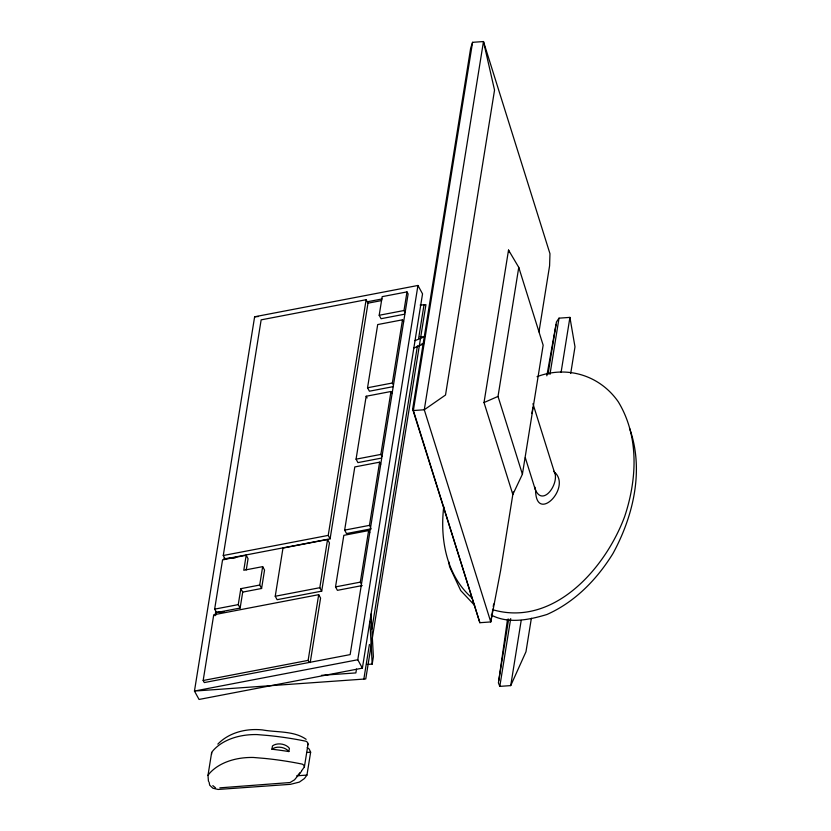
<?xml version="1.0" encoding="UTF-8"?>
<svg xmlns="http://www.w3.org/2000/svg" width="831" height="831" viewBox="0 0 831 831"><rect width="100%" height="100%" fill="white"/><g stroke="black" fill="none" stroke-linecap="round" stroke-linejoin="round"><path stroke-width="1.25" d="M301.601 770.815L304.395 766.92L308.072 744.025L307.553 742.374L306.068 741.262L302.183 740.483A256.737 175.798 9.1 0 0 268.392 735.528L257.07 734.573A56.799 38.891 9.1 0 0 213.089 750.59L211.666 752.45L207.989 775.344L208.446 781.244M211.583 754.34L211.666 752.45M443.754 506.713C439.796 539.267 446.507 576.091 472.444 598.33M532.941 407.19L531.861 413.558M535.58 489.739C535.621 524.184 571.468 488.296 554.952 472.517M498.797 680.496L507.523 619.272M254.629 316.777L194.464 691.06L199.056 699.453L362.368 668.145L422.543 293.862L417.951 285.469L254.629 316.777L258.514 316.507M404.635 314.191L381.076 318.709L379.196 315.271L382.187 296.646L406.993 291.899L408.114 293.956L350.142 654.61L204.301 682.573L203.169 680.506L213.733 614.795L318.699 594.674L320.579 598.112L310.212 662.556M216.153 614.836L216.517 612.572L214.647 609.144L222.573 559.803L246.194 555.274L248.064 558.712L246.256 569.941M223.269 555.513L261.152 319.852L366.118 299.731L367.988 303.17L330.104 538.831L225.139 558.951L223.269 555.513L328.224 535.393L366.118 299.731M215.042 615.729L215.769 611.201M224.048 559.72L224.391 557.57M215.728 614.504L216.091 612.239M216.039 614.483L216.413 612.218M216.517 612.572L240.138 608.053L238.258 604.615L240.824 588.67L259.708 585.045L262.669 566.638L243.784 570.253L246.194 555.274M240.138 608.053L242.704 592.098L240.824 588.67M242.704 592.098L261.588 588.483L264.549 570.066L262.669 566.638M275.238 596.253L282.987 548.065L327.559 539.516L329.44 542.955L321.701 591.142L277.118 599.691L275.238 596.253L319.821 587.704L327.559 539.516M271.945 749.219L272.464 745.947A10.304 7.053 9.1 0 1 289.385 748.295L288.866 751.567A10.304 7.053 9.1 0 0 271.945 749.219A256.737 175.798 9.1 0 1 288.866 751.567M309.257 662.442L308.135 660.385L318.699 594.674M362.212 585.575L337.407 590.332L335.527 586.894L343.816 535.341L368.621 530.583L369.743 532.65M371.332 528.807L346.527 533.554L344.647 530.126L354.806 466.929L379.622 462.171L380.743 464.238M381.502 458.089L357.932 462.607L356.063 459.169L366.17 396.252L390.975 391.494L392.107 393.551M392.98 386.685L369.421 391.204L367.541 387.765L377.7 324.568L402.505 319.81L403.627 321.877M209.069 782.002L209.692 785.191L212.881 788.203L218.065 789.45L290.476 784.329L299.389 782.085L304.468 778.491L306.951 775.084L310.638 752.2L309.205 749.063L307.19 747.588M361.454 584.203L360.332 582.136L368.621 530.583M370.584 527.425L369.452 525.369L379.622 462.171M381.99 456.479L380.868 454.412L390.975 391.494M393.468 385.075L392.346 383.008L402.505 319.81M405.123 312.57L404.001 310.514L406.993 291.899M362.368 668.145L357.787 659.752L417.951 285.469M356.489 669.069L355.876 672.913L321.441 675.343M363.843 679.093L369.411 644.482M371.883 629.098L417.422 345.821M418.658 338.134L424.018 304.811M513.246 491.921L500.574 570.72L490.768 621.931L479.861 622.71L412.633 409.132L470.647 48.24L472.569 42.319L483.476 41.55L549.966 253.715L549.592 265.795L538.976 331.86M367.229 664.436L372.195 664.094L373.379 656.729L371.073 613.995M423.852 342.725L424.246 340.274M472.569 42.319L413.371 410.535L479.861 622.71M484.016 402.547L508.53 250.089L518.762 267.374L543.152 345.197L522.408 474.231L512.831 494.487L484.016 402.547L498.018 396.418L518.762 267.374M492.835 609.133L490.768 621.931L424.277 409.766L483.476 41.55L494.538 90.101L445.52 395.016L424.277 409.766L413.371 410.535L412.633 409.132M493.24 606.568L493.656 604.002M508.676 619.022L498.413 682.874L499.815 686.375L510.722 685.606L525.971 651.764L531.362 618.274M548.013 374.365L556.438 321.981L559.014 318.159L569.921 317.39L574.99 346.849L570.71 373.472M499.815 686.375L510.701 618.617M549.966 374.417L559.014 318.159M510.722 685.606L521.203 620.404M561.081 372.371L569.921 317.39M546.819 375.809L556.043 324.412M307.699 744.981L308.072 744.025M207.989 775.344L209.412 773.474A56.799 38.891 9.1 0 1 253.393 757.467L264.705 758.423A256.737 175.798 9.1 0 1 298.495 763.367L302.38 764.156L303.876 765.258L304.395 766.92M297.55 775.739L299.981 772.788M301.56 771.272L294.506 779.842L290.05 782.532L219.841 787.85M217.826 744.119C229.242 732.298 246.578 728.216 262.523 729.93C276.962 732.568 293.821 730.626 306.151 739.32M415.022 340.648L424.838 336.597L419.884 336.939M413.838 348.012L423.654 343.961L421.182 344.138M537.055 376.672C567.116 365.256 599.93 375.352 618.295 401.82C639.309 436.4 637.055 479.404 624.642 516.581C605.435 568.414 553.456 627.582 492.451 609.642M367.24 301.788L382.073 298.952M367.988 303.17L381.595 300.562M379.196 315.271L404.001 310.514M367.541 387.765L392.346 383.008M356.063 459.169L380.868 454.412M344.647 530.126L369.452 525.369M214.647 609.144L238.258 604.615M335.527 586.894L360.332 582.136M203.169 680.506L308.135 660.385M357.787 659.752L194.464 691.06L365.765 678.948L425.929 304.676L420.133 305.081M224.245 558.64L230.177 558.224M232.753 558.037L235.318 557.861M215.624 612.27L223.892 611.689M306.774 752.471L310.638 752.2M296.657 775.811L306.951 775.084M491.183 615.013C508.447 624.154 529.16 619.874 546.964 614.483C575.083 601.956 596.907 579.456 612.935 553.56C633.482 515.937 644.368 469.588 629.514 428.173M212.809 785.617L215.478 787.798M474.657 605.394L460.706 590.55L449.592 566.732L448.74 561.798M366.17 396.252L367.115 397.966M328.224 535.393L330.104 538.831M319.821 587.704L321.701 591.142M259.708 585.045L261.588 588.483M553.976 471.26C560.624 481.731 543.069 508.188 535.257 489.48L525.317 457.777M508.53 250.089L509.299 252.541M532.941 403.7L554.724 473.203M498.018 396.418L522.408 474.231M534.956 487.174L535.257 489.48M369.888 621.359L372.195 664.094"/></g></svg>
